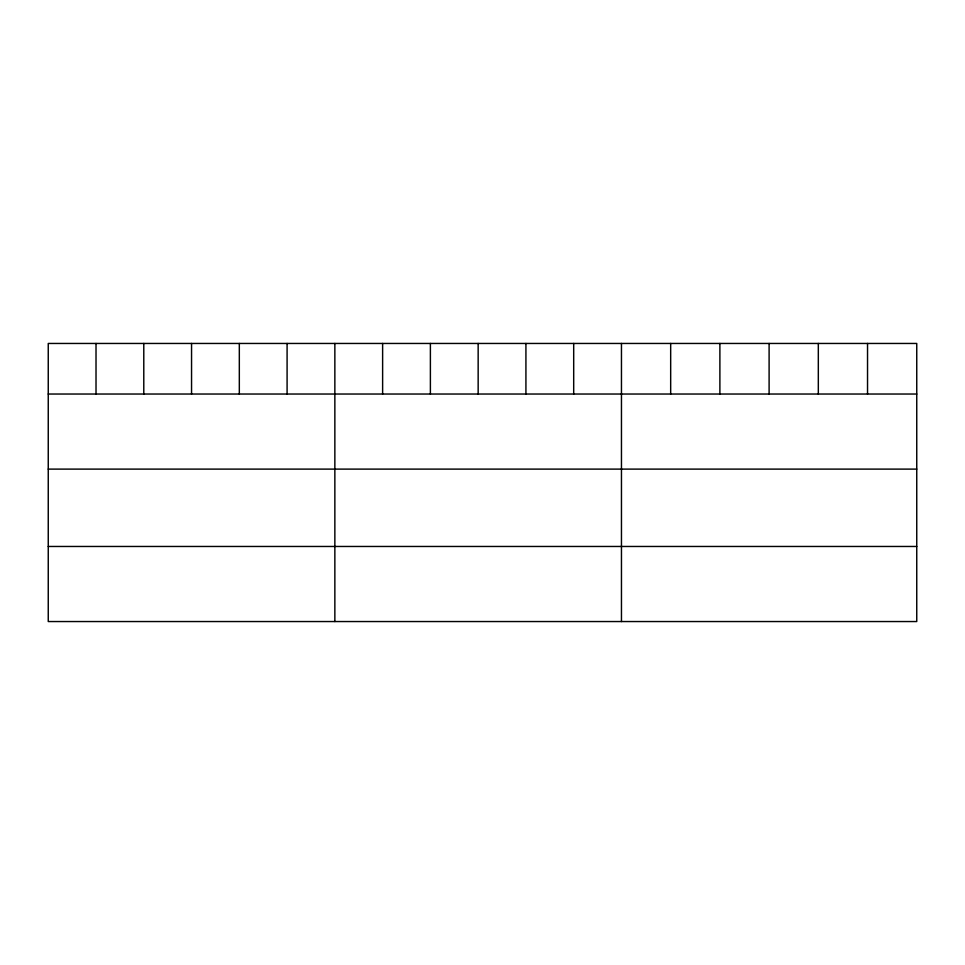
<?xml version="1.0" encoding="UTF-8"?>
<svg xmlns="http://www.w3.org/2000/svg" width="965" height="965" viewBox="0 0 965 965"><rect width="100%" height="100%" fill="white"/><g stroke="black" fill="none" stroke-linecap="round" stroke-linejoin="round"><path stroke-width="1.45" d="M916.75 394.034L916.75 621.544L48.25 621.544L48.25 343.456L916.75 343.456L916.75 394.034L48.25 394.034M48.25 469.111L916.75 469.111M48.25 546.467L916.75 546.467M867.535 343.456L867.535 394.034M818.32 343.456L818.32 394.034M769.105 343.456L769.105 394.034M719.89 343.456L719.89 394.034M670.675 343.456L670.675 394.034M621.46 343.456L621.46 621.544M573.692 343.456L573.692 394.034M525.925 343.456L525.925 394.034M478.157 343.456L478.157 394.034M430.39 343.456L430.39 394.034M382.623 343.456L382.623 394.034M334.855 343.456L334.855 621.544M287.088 343.456L287.088 394.034M239.32 343.456L239.32 394.034M191.553 343.456L191.553 394.034M143.785 343.456L143.785 394.034M96.017 343.456L96.017 394.034"/></g></svg>
